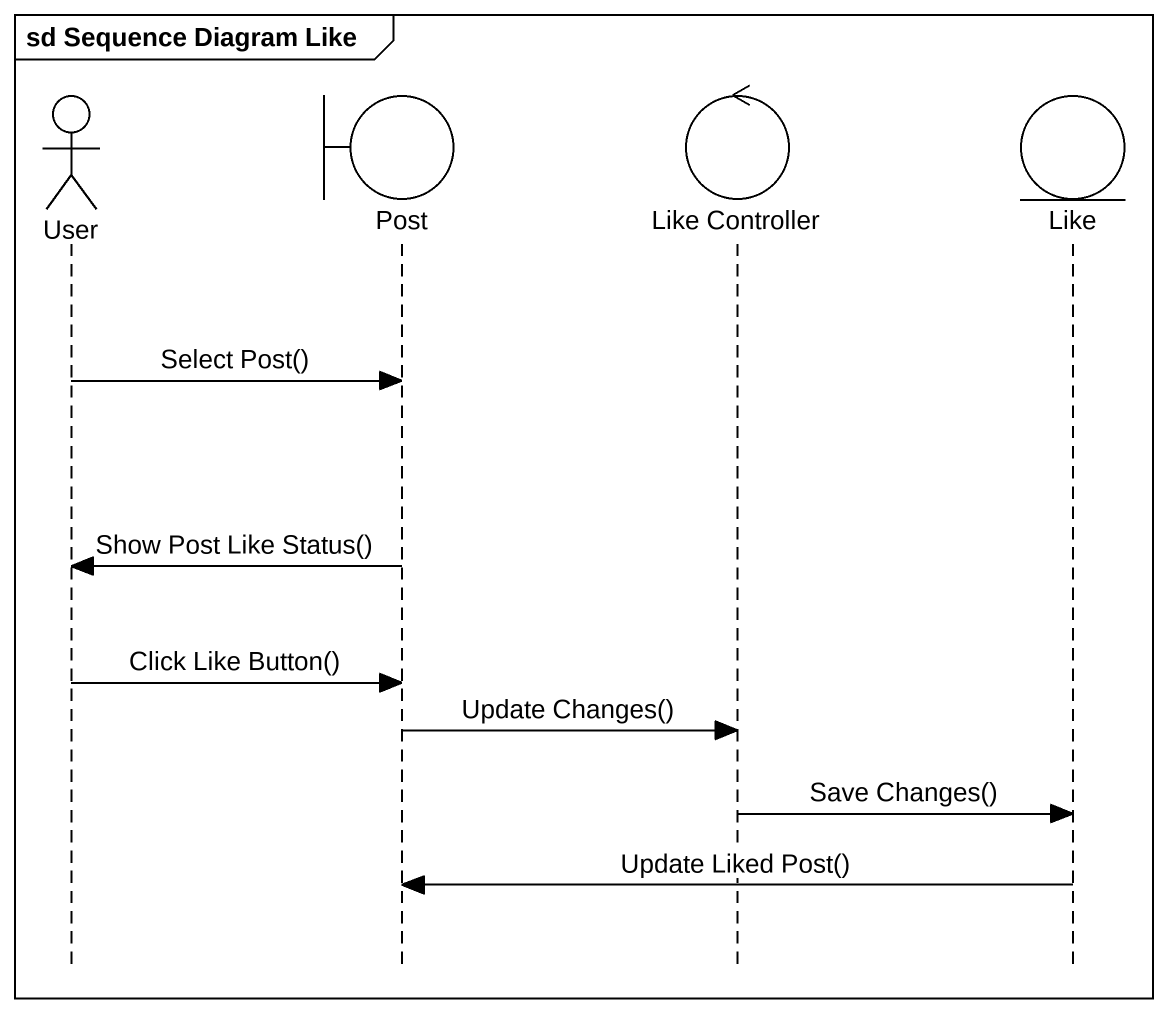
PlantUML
@startuml
mainframe sd Sequence Diagram Like
hide footbox
actor User
boundary Post
control "Like Controller" as Like_Controller
entity Like

User -> Post : Select Post()
Post -> User : Show Post Like Status()
User -> Post : Click Like Button()
Post -> Like_Controller : Update Changes()
Like_Controller -> Like : Save Changes()
Like -> Post : Update Liked Post()
@enduml
